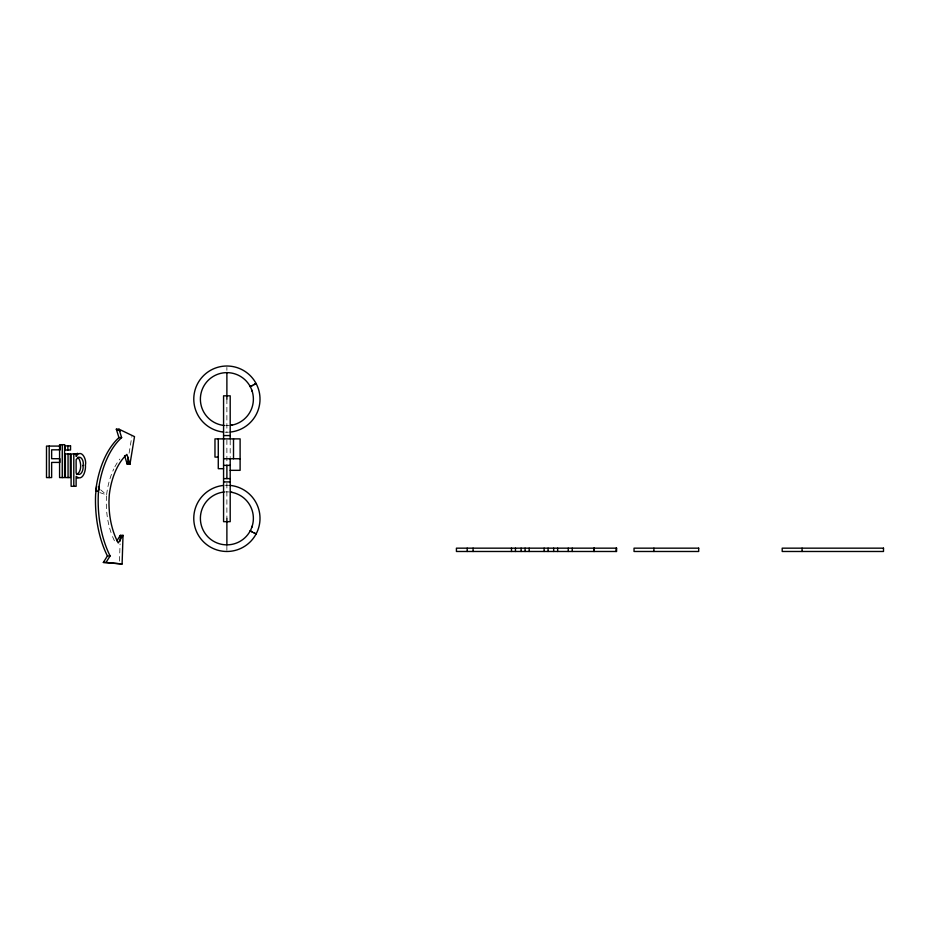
<?xml version="1.0" encoding="UTF-8"?>
<svg xmlns="http://www.w3.org/2000/svg" width="930" height="930" viewBox="0 0 930 930"><rect width="100%" height="100%" fill="white"/><g stroke="black" fill="none" stroke-linecap="round" stroke-linejoin="round"><path stroke-width="0.7" stroke-dasharray="4.65 3.49" d="M119.505 561.127L120.063 543.934M129.084 453.212L131.816 436.635M99.847 492.598L106.601 494.9A58.997 34.515 90 0 0 111.46 533.774M100.614 489.796L106.601 494.9A58.997 34.515 -90 0 1 113.774 468.987M230.198 440.274L230.187 457.327M226.885 367.455L226.885 370.326M226.885 399.133L226.885 432.252M226.885 439.913L226.885 464.547M226.885 483.379L226.885 518.359M226.885 545.689L226.885 551.478M228.513 432.194A33.108 33.108 0 0 1 225.269 432.194M225.583 491.9A26.493 26.493 0 0 1 229.489 491.993M225.258 485.286A33.12 33.12 0 0 1 230.129 485.402M229.489 425.498A26.493 26.493 0 0 1 225.583 425.591M114.437 540.795A58.997 34.515 90 0 1 112.379 536.192M114.878 466.802A58.997 34.515 -90 0 1 119.889 459.036"/><path stroke-width="1.4" d="M120.156 541.074L120.342 535.343L123.027 535.343L122.097 563.987L103.346 562.441L107.415 555.954A84.839 49.627 90 0 1 95.627 494.225L96.627 486.39M98.685 488.692L98.313 494.225A84.839 49.627 90 0 0 110.1 555.954L106.032 562.441L103.346 562.441M95.802 491.226L96.162 487.436A78.039 45.651 90 0 1 118.935 437.6L116.32 429.195L119.005 429.195L134.501 436.635L129.956 464.256L127.271 464.256L124.562 455.595M98.487 491.226L98.847 487.436A78.039 45.651 90 0 1 121.621 437.6L119.005 429.195M127.271 464.256L128.398 457.351M98.557 490.087L99.312 486.39M251.832 527.287L252.239 526.055M116.924 540.795L120.342 535.343M123.027 535.343L118.25 542.957A58.997 34.515 -90 0 1 109.287 494.9A58.997 34.515 -90 0 1 126.875 454.398L129.956 464.256M75.353 454.2L77.667 453.305M76.876 478.043L78.073 477.834M232.058 425.115L230.78 425.336A26.493 26.493 0 0 0 248.915 384.404A26.493 26.493 0 0 0 204.158 385.508A26.493 26.493 0 0 0 224.293 425.498M76.493 474.474C82.189 471.998 81.456 461.234 77.888 457.223M223.572 435.566L230.198 435.566M118.935 437.6L121.621 437.6M218.271 457.095L214.97 457.095L214.97 438.879L240.114 438.879L240.114 470.336L230.187 470.336M223.572 458.746L240.114 458.746M126.806 462.791L129.491 462.791M223.572 465.372L230.198 465.372M223.572 468.685L218.271 468.685L218.271 438.879M223.572 478.613L230.198 478.613M223.572 481.926L230.198 481.926M95.674 491.18L98.359 491.18M119.633 536.471L122.318 536.471M107.415 555.954L110.1 555.954M106.032 562.441L122.097 563.987M232.058 492.377L230.78 492.156A26.493 26.493 0 0 1 248.915 533.076A26.493 26.493 0 0 1 204.158 531.983A26.493 26.493 0 0 1 224.293 491.993M116.32 429.195L120.191 431.055M251.832 390.205L252.239 391.437M802.079 548.165L802.079 551.478M653.906 548.165L653.906 551.478M616.137 548.165L616.137 551.478M594.189 548.165L594.189 551.478M593.956 548.165L593.956 551.478M572.241 548.165L572.241 551.478M568.253 548.165L568.253 551.478M557.64 548.165L557.64 551.478M553.664 548.165L553.664 551.478M548.084 548.165L548.084 551.478M544.131 548.165L544.131 551.478M529.182 548.165L529.182 551.478M525.09 548.165L525.09 551.478M521.114 548.165L521.114 551.478M515.452 548.165L515.452 551.478M511.488 548.165L511.488 551.478M473.091 548.165L473.091 551.478M467.197 548.165L467.197 551.478M233.511 438.879L233.511 458.746M230.198 438.879L230.198 395.82L223.572 395.82L223.572 521.672L230.198 521.672L230.198 458.397M226.885 372.639L226.885 399.133M226.885 465.372L226.885 478.613M226.885 518.359L226.885 544.852M73.796 453.956L73.796 486.297M68.053 453.956L68.053 477.578M67.89 445.877L67.89 450.004M62.264 444.68L62.264 477.578M49.185 446.086L49.185 477.578M223.653 432.078A33.108 33.108 0 0 1 198.776 381.637A33.108 33.108 0 0 1 255.018 381.649A33.108 33.108 0 0 1 230.129 432.078M230.129 485.402A33.12 33.12 0 0 1 255.018 535.843A33.12 33.12 0 0 1 198.764 535.854A33.12 33.12 0 0 1 223.642 485.402M85.386 465.151C86.13 470.173 82.863 482.031 76.121 476.393L76.121 486.297L71.11 486.297L71.11 453.956L76.121 453.956L76.121 456.432C81.294 448.109 87.025 459.583 85.386 465.151M82.979 465.593C83.851 469.429 81.061 477.636 76.121 473.161L76.121 459.78C79.934 453.096 84.618 460.989 82.979 465.593M250.251 530.856L252.728 532.239L250.251 530.856M253.739 532.716L254.762 533.274L253.739 532.716M256.11 533.948L254.948 533.355L256.099 533.948M252.751 385.311L250.251 386.636L252.751 385.311M254.774 384.23L253.739 384.776L254.762 384.218M256.087 383.52L254.948 384.137L256.11 383.544M64.589 444.68L59.578 444.68L59.578 477.578L64.589 477.578L64.589 444.68M70.541 445.877L65.205 445.877L65.205 450.004L70.541 450.004L70.541 445.877M60.206 446.086L46.5 446.086L46.5 477.578L51.638 477.578L51.638 462.419L59.846 462.419L59.846 458.699L51.638 458.699L51.638 449.818L60.206 449.818L60.206 446.086M70.378 453.956L65.367 453.956L65.367 477.578L70.378 477.578L70.378 453.956M616.59 548.165L456.432 548.165L456.432 551.478L616.59 551.478L616.59 548.165M698.686 548.165L634.039 548.165L634.039 551.478L698.686 551.478L698.686 548.165M883.5 548.165L782.2 548.165L782.2 551.478L883.5 551.478L883.5 548.165"/></g></svg>
